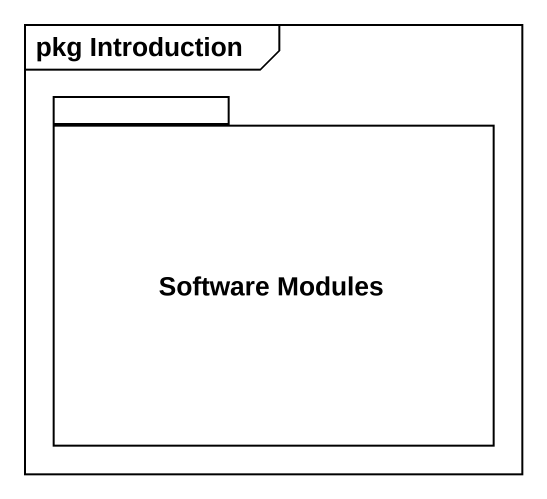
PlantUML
@startuml
mainframe pkg Introduction
package "Software Modules" as Software_Modules {
}
@enduml
